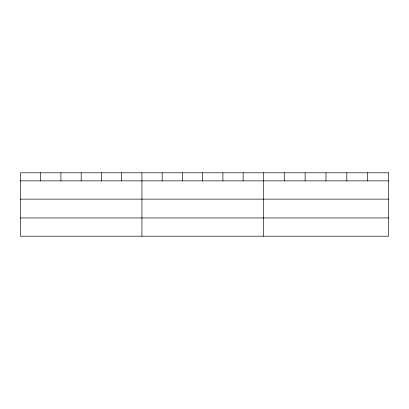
<?xml version="1.0" encoding="UTF-8"?>
<svg xmlns="http://www.w3.org/2000/svg" width="409" height="409" viewBox="0 0 409 409"><rect width="100%" height="100%" fill="white"/><g stroke="black" fill="none" stroke-linecap="round" stroke-linejoin="round"><path stroke-width="0.61" d="M20.45 180.875L388.55 180.875M20.45 199.132L388.55 199.132M20.45 217.946L388.55 217.946M367.691 172.797L367.691 180.875M346.832 172.797L346.832 180.875M325.973 172.797L325.973 180.875M305.114 172.797L305.114 180.875M284.255 172.797L284.255 180.875M263.396 172.797L263.396 236.203M243.15 172.797L243.15 180.875M222.905 172.797L222.905 180.875M202.659 172.797L202.659 180.875M182.414 172.797L182.414 180.875M162.168 172.797L162.168 180.875M141.923 172.797L141.923 236.203M121.677 172.797L121.677 180.875M101.432 172.797L101.432 180.875M81.187 172.797L81.187 180.875M60.941 172.797L60.941 180.875M40.695 172.797L40.695 180.875M388.55 172.797L20.45 172.797L20.45 236.203L388.55 236.203L388.55 172.797"/></g></svg>
